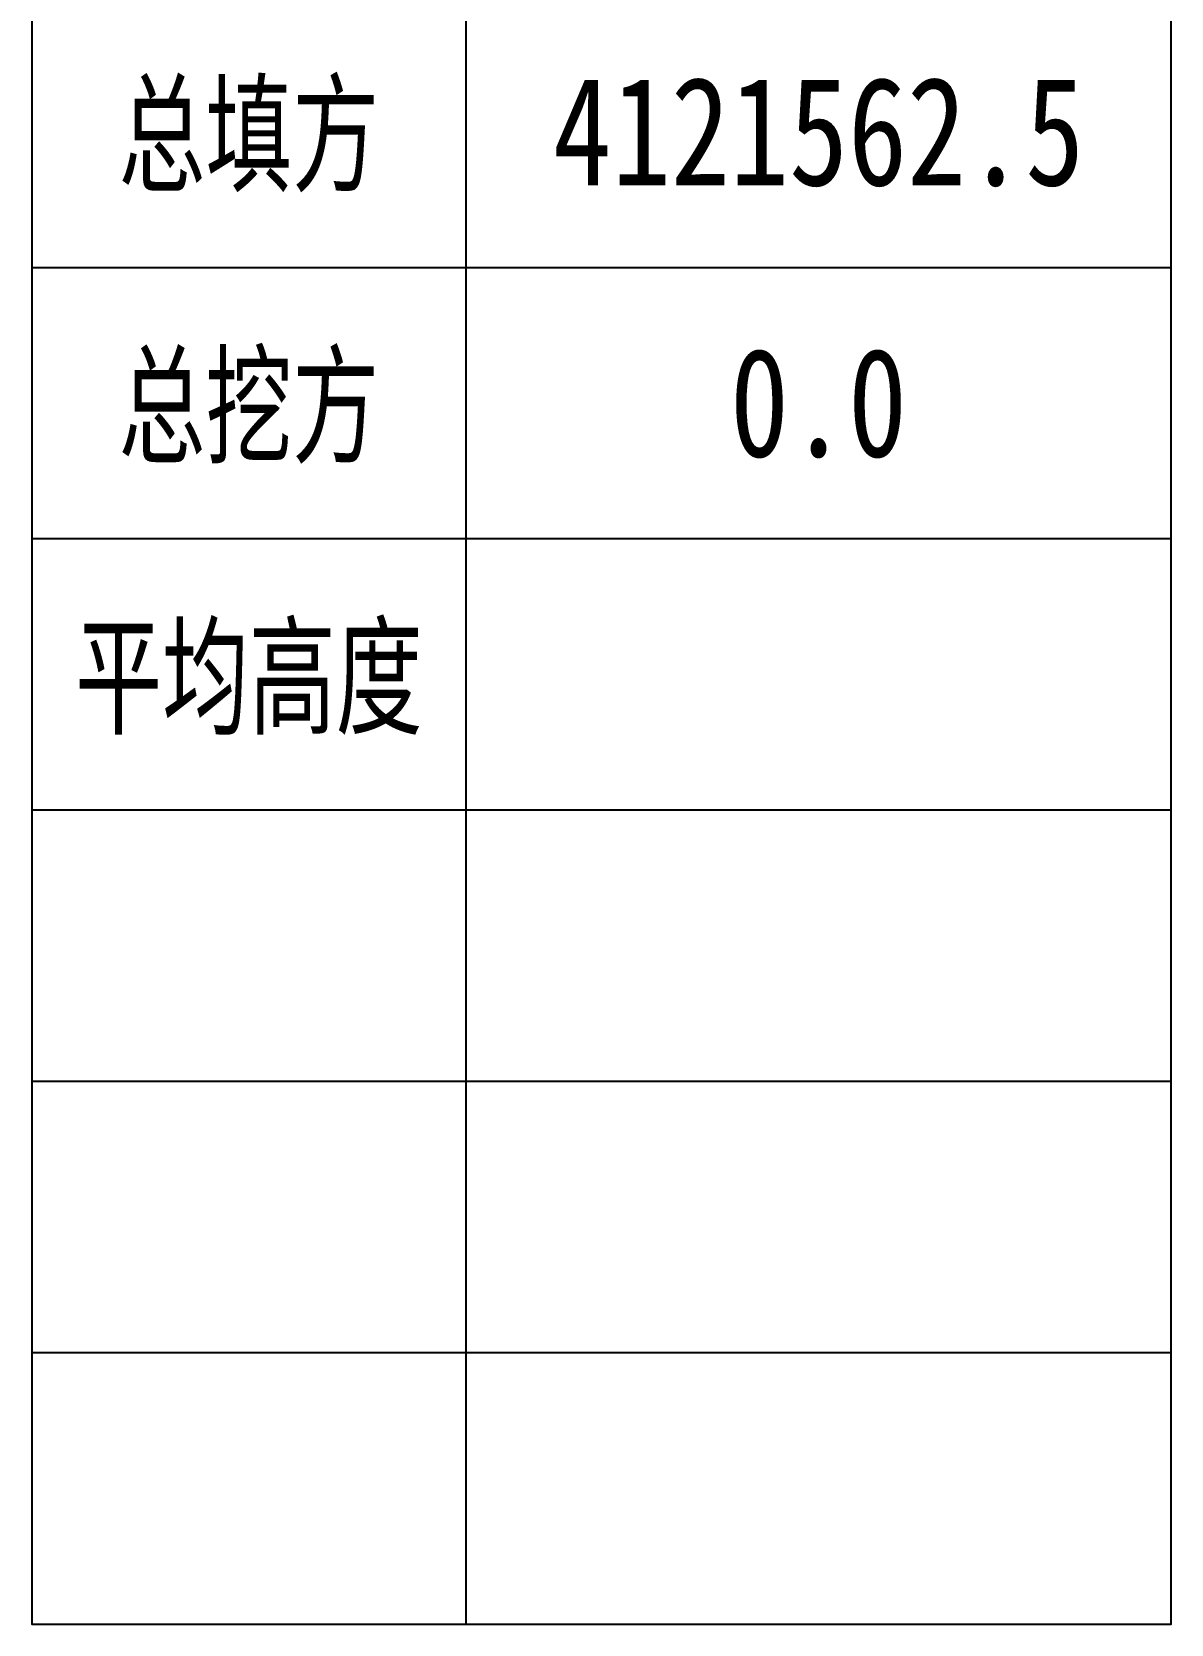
# Model space of a CAD drawing. Extents: x 2802 to 2877, y 3673 to 3804.
# Drawn here: x 2802 to 2844, y 3673 to 3731.7 of the extents above; entities that cross this region are included whole.
import ezdxf
from ezdxf.enums import TextEntityAlignment as Align

# ---------------------------------------------------------------- set-up
doc = ezdxf.new("R2010")
doc.units = 0
doc.header["$LTSCALE"] = 0.5
doc.header["$MEASUREMENT"] = 0
doc.layers.add('FGW', color=3, linetype='Continuous')
doc.styles.add('HZ', font='rs', dxfattribs={"width": 0.8, "bigfont": 'hztxt'})

# ---------------------------------------------------------------- blocks, each defined once
blk = doc.blocks.new('fgwtf')
at = {"linetype": 'Continuous'}
for p, q in [((-26, 0), (-26, -70)), ((0, -10), (-42, -10)), ((0, -20), (-42, -20)), ((0, -30), (-42, -30)), ((0, -40), (-42, -40)), ((0, -50), (-42, -50)), ((0, -60), (-42, -60))]:
    blk.add_line(p, q, dxfattribs=at)
at = {"linetype": 'Continuous', "flags": 128}
blk.add_lwpolyline([(0, 0), (-42, 0), (-42, -70), (0, -70)], close=True, dxfattribs=at)
at = {"linetype": 'Continuous', "style": 'HZ', "width": 0.8}
for s, p in [('总面积', (-34, -5)), ('总填方', (-34, -15)), ('总挖方', (-34, -25)), ('平均高度', (-34, -35))]:
    blk.add_text(s, height=4, dxfattribs=at).set_placement(p, align=Align.MIDDLE)

msp = doc.modelspace()

# ---------------------------------------------------------------- block references
at = {"layer": 'FGW'}
msp.add_blockref('fgwtf', (2844, 3743), dxfattribs=at)

# ---------------------------------------------------------------- texts
at = {"layer": 'FGW', "width": 0.8}
for s, p in [('4121562.5', (2831, 3728)), ('0.0', (2831, 3718))]:
    msp.add_text(s, height=4, dxfattribs=at).set_placement(p, align=Align.MIDDLE)

doc.saveas('drawing.dxf')
